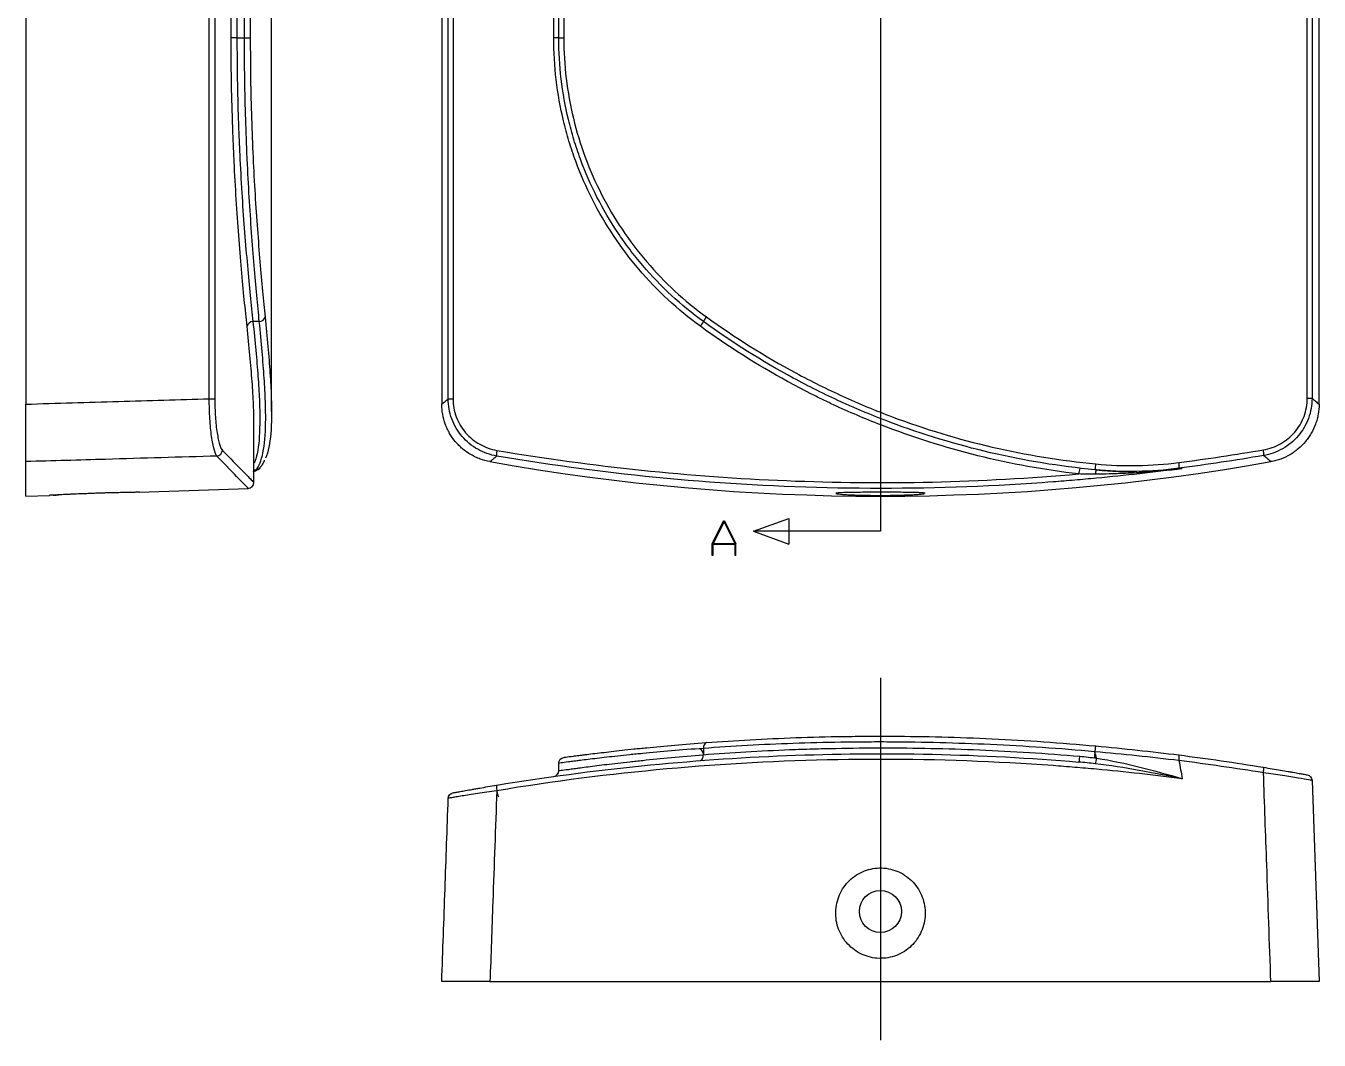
# Model space of a CAD drawing. Extents: x 452 to 708, y 47 to 255.
# Drawn here: x 452.1 to 562.7, y 47.4 to 134.1 of the extents above; entities that cross this region are included whole.
import ezdxf

# ---------------------------------------------------------------- set-up
doc = ezdxf.new("R2010")
doc.units = 0
doc.header["$MEASUREMENT"] = 0
doc.linetypes.add('center', pattern=[0])
doc.linetypes.add('solid', pattern=[0])
doc.layers.add('255', color=1, linetype='solid')

msp = doc.modelspace()

# ---------------------------------------------------------------- linework, layer by layer
at = {"layer": '255', "color": 1, "linetype": 'center'}
for p, q in [((525.15, 211.92), (525.15, 90.92)), ((525.15, 78.4), (525.15, 47.4))]:
    msp.add_line(p, q, dxfattribs=at)
at = {"layer": '255', "color": 3, "linetype": 'solid'}
for p, q in [((473.09, 101.16), (473.09, 207.68)), ((452.09, 201.05), (452.09, 101.79)), ((487.65, 201.05), (487.65, 101.79)), ((562.65, 101.79), (562.65, 201.05)), ((470.14, 133.13), (469.64, 133.13)), ((470.14, 133.13), (470.78, 133.13)), ((470.78, 133.13), (471.28, 133.13)), ((497.65, 133.13), (497.22, 133.13)), ((497.65, 133.13), (498.08, 133.13)), ((472.05, 108.86), (471.5, 108.86)), ((467.77, 102.25), (468.25, 102.25)), ((488.2, 102.25), (488.61, 102.25)), ((561.64, 102.3), (562.05, 102.3)), ((471.59, 95.11), (471.59, 100.07)), ((452.09, 93.92), (452.09, 96.88)), ((452.09, 93.92), (454.1, 93.99)), ((461.78, 94.26), (471.09, 94.58)), ((510.02, 72.35), (510.02, 71.81)), ((497.65, 70.44), (497.65, 71.09)), ((562.05, 69.61), (562.65, 52.4)), ((491.77, 52.4), (558.53, 52.4))]:
    msp.add_line(p, q, dxfattribs=at)
at = {"layer": '255', "color": 1, "linetype": 'solid'}
for p, q in [((510.76, 89.84), (511.74, 91.81)), ((511.74, 91.81), (511.82, 91.81)), ((511.82, 91.81), (512.8, 89.84)), ((514.31, 90.92), (517.31, 92.01)), ((517.31, 92.01), (517.31, 89.83)), ((511.78, 91.73), (510.84, 89.86)), ((512.72, 89.86), (511.78, 91.73)), ((514.31, 90.92), (517.31, 89.83)), ((525.15, 90.92), (514.31, 90.92)), ((510.76, 88.85), (510.76, 89.84)), ((510.83, 89.8), (510.83, 88.85)), ((512.73, 89.8), (510.83, 89.8)), ((512.72, 89.86), (510.84, 89.86)), ((512.73, 88.85), (512.73, 89.8)), ((512.8, 88.85), (512.8, 89.84)), ((510.83, 88.85), (510.76, 88.85)), ((512.8, 88.85), (512.73, 88.85))]:
    msp.add_line(p, q, dxfattribs=at)
at = {"layer": '255', "color": 3, "linetype": 'solid'}
msp.add_circle((525.15, 58.4), 1.8, dxfattribs=at)
for centre, radius, start, end in [((525.15, 283.92), 190, 259.881, 280.119), ((497.15, 70.44), 0.5, 277.9818, 0)]:
    msp.add_arc(centre, radius, start, end, dxfattribs=at)
at = {"layer": '255', "color": 3, "linetype": 'solid', "extrusion": (0, 0, -1)}
for centre, start, end in [((-498.15, 71.09), 0, 82.3241), ((-561.55, 69.59), 100.3736, 178), ((-488.7, 68.06), 2, 79.5324)]:
    msp.add_arc(centre, 0.5, start, end, dxfattribs=at)
at = {"layer": '255', "color": 3, "linetype": 'solid'}
for points, knots in [([(469.64, 133.13), (469.64, 133.46), (469.64, 133.79), (469.64, 134.13), (469.64, 135.46), (469.64, 136.79), (469.64, 138.13), (469.64, 143.46), (469.64, 148.79), (469.64, 154.13), (469.64, 171.34), (469.64, 188.55), (469.64, 205.76)], [0, 0, 0, 0, 0.013768, 0.013768, 0.013768, 0.06884, 0.06884, 0.06884, 0.289127, 0.289127, 0.289127, 1, 1, 1, 1]), ([(471.28, 205.83), (471.28, 205.49), (471.28, 205.16), (471.28, 204.83), (471.28, 203.49), (471.28, 202.16), (471.28, 200.83), (471.28, 195.49), (471.28, 190.16), (471.28, 184.83), (471.28, 167.59), (471.28, 150.36), (471.28, 133.13)], [0, 0, 0, 0, 0.013755, 0.013755, 0.013755, 0.068775, 0.068775, 0.068775, 0.288854, 0.288854, 0.288854, 1, 1, 1, 1]), ([(497.22, 133.13), (497.22, 133.46), (497.22, 133.79), (497.22, 134.13), (497.22, 135.46), (497.22, 136.79), (497.22, 138.13), (497.22, 143.46), (497.22, 148.79), (497.22, 154.13), (497.22, 171.34), (497.22, 188.55), (497.22, 205.76)], [0, 0, 0, 0, 0.013768, 0.013768, 0.013768, 0.06884, 0.06884, 0.06884, 0.289127, 0.289127, 0.289127, 1, 1, 1, 1]), ([(498.08, 205.83), (498.08, 205.49), (498.08, 205.16), (498.08, 204.83), (498.08, 203.49), (498.08, 202.16), (498.08, 200.83), (498.08, 195.49), (498.08, 190.16), (498.08, 184.83), (498.08, 167.59), (498.08, 150.36), (498.08, 133.13)], [0, 0, 0, 0, 0.013755, 0.013755, 0.013755, 0.068775, 0.068775, 0.068775, 0.288854, 0.288854, 0.288854, 1, 1, 1, 1]), ([(468.25, 200.59), (468.25, 200.25), (468.25, 199.92), (468.25, 199.59), (468.25, 198.25), (468.25, 196.92), (468.25, 195.59), (468.25, 190.25), (468.25, 184.92), (468.25, 179.59), (468.25, 158.25), (468.25, 136.92), (468.25, 115.59), (468.25, 111.14), (468.25, 106.7), (468.25, 102.25)], [0, 0, 0, 0, 0.01017, 0.01017, 0.01017, 0.050848, 0.050848, 0.050848, 0.21356, 0.21356, 0.21356, 0.864411, 0.864411, 0.864411, 1, 1, 1, 1]), ([(488.61, 200.59), (488.61, 200.25), (488.61, 199.92), (488.61, 199.59), (488.61, 198.25), (488.61, 196.92), (488.61, 195.59), (488.61, 190.25), (488.61, 184.92), (488.61, 179.59), (488.61, 158.25), (488.61, 136.92), (488.61, 115.59), (488.61, 111.14), (488.61, 106.7), (488.61, 102.25)], [0, 0, 0, 0, 0.01017, 0.01017, 0.01017, 0.050848, 0.050848, 0.050848, 0.21356, 0.21356, 0.21356, 0.864411, 0.864411, 0.864411, 1, 1, 1, 1]), ([(561.64, 102.3), (561.64, 102.63), (561.64, 102.97), (561.64, 103.3), (561.64, 104.63), (561.64, 105.97), (561.64, 107.3), (561.64, 112.63), (561.64, 117.97), (561.64, 123.3), (561.64, 144.63), (561.64, 165.97), (561.64, 187.3), (561.64, 191.71), (561.64, 196.13), (561.64, 200.54)], [0, 0, 0, 0, 0.010179, 0.010179, 0.010179, 0.050894, 0.050894, 0.050894, 0.213756, 0.213756, 0.213756, 0.865203, 0.865203, 0.865203, 1, 1, 1, 1]), ([(471, 108.45), (470.85, 109.87), (470.69, 111.5), (470.45, 114.24), (470.37, 115.21), (470.22, 117.2), (470.15, 118.22), (470.01, 120.35), (469.95, 121.44), (469.87, 123.14), (469.85, 123.71), (469.8, 124.86), (469.78, 125.44), (469.68, 128.34), (469.64, 130.71), (469.64, 133.13)], [0, 0, 0, 0, 0.25, 0.25, 0.375, 0.375, 0.5, 0.5, 0.625, 0.625, 0.6875, 0.6875, 0.75, 0.75, 1, 1, 1, 1]), ([(470.14, 133.13), (470.14, 130.75), (470.18, 128.41), (470.27, 125.56), (470.3, 124.99), (470.34, 123.86), (470.37, 123.29), (470.45, 121.63), (470.51, 120.55), (470.64, 118.46), (470.72, 117.45), (470.87, 115.5), (470.95, 114.55), (471.19, 111.85), (471.35, 110.25), (471.5, 108.86)], [0, 0, 0, 0, 0.25, 0.25, 0.3125, 0.3125, 0.375, 0.375, 0.5, 0.5, 0.625, 0.625, 0.75, 0.75, 1, 1, 1, 1]), ([(472.05, 108.86), (471.91, 110.25), (471.76, 111.85), (471.53, 114.55), (471.46, 115.5), (471.32, 117.45), (471.25, 118.46), (471.13, 120.55), (471.07, 121.63), (470.99, 123.3), (470.97, 123.86), (470.93, 124.99), (470.91, 125.56), (470.82, 128.42), (470.78, 130.75), (470.78, 133.13)], [0, 0, 0, 0, 0.25, 0.25, 0.375, 0.375, 0.5, 0.5, 0.625, 0.625, 0.6875, 0.6875, 0.75, 0.75, 1, 1, 1, 1]), ([(471.28, 133.13), (471.28, 130.78), (471.31, 128.49), (471.42, 125.12), (471.46, 124), (471.57, 121.81), (471.62, 120.76), (471.75, 118.7), (471.81, 117.71), (471.96, 115.79), (472.03, 114.85), (472.26, 112.2), (472.41, 110.63), (472.55, 109.26)], [0, 0, 0, 0, 0.25, 0.25, 0.375, 0.375, 0.5, 0.5, 0.625, 0.625, 0.75, 0.75, 1, 1, 1, 1]), ([(509.76, 108.45), (507.81, 109.87), (506.06, 111.5), (503.72, 114.24), (503, 115.21), (501.67, 117.2), (501.07, 118.22), (500, 120.35), (499.52, 121.44), (498.89, 123.14), (498.7, 123.71), (498.35, 124.86), (498.2, 125.44), (497.5, 128.34), (497.22, 130.71), (497.22, 133.13)], [0, 0, 0, 0, 0.25, 0.25, 0.375, 0.375, 0.5, 0.5, 0.625, 0.625, 0.6875, 0.6875, 0.75, 0.75, 1, 1, 1, 1]), ([(510.02, 108.86), (509.06, 109.55), (508.14, 110.3), (506.42, 111.9), (505.6, 112.75), (504.64, 113.87), (504.45, 114.1), (504.08, 114.56), (503.9, 114.8), (503.36, 115.51), (503.02, 115.99), (502.04, 117.45), (501.45, 118.46), (500.39, 120.55), (499.92, 121.63), (499.4, 123.02), (499.31, 123.3), (499.12, 123.86), (499.03, 124.14), (498.77, 124.99), (498.62, 125.56), (498.2, 127.27), (498, 128.43), (497.72, 130.76), (497.65, 131.94), (497.65, 133.13)], [0, 0, 0, 0, 0.125, 0.125, 0.25, 0.25, 0.28125, 0.28125, 0.3125, 0.3125, 0.375, 0.375, 0.5, 0.5, 0.625, 0.625, 0.65625, 0.65625, 0.6875, 0.6875, 0.75, 0.75, 0.875, 0.875, 1, 1, 1, 1]), ([(498.08, 133.13), (498.08, 130.78), (498.36, 128.49), (499.17, 125.12), (499.51, 124), (500.32, 121.81), (500.79, 120.76), (501.84, 118.7), (502.42, 117.71), (503.7, 115.79), (504.41, 114.85), (506.68, 112.2), (508.38, 110.63), (510.27, 109.26)], [0, 0, 0, 0, 0.25, 0.25, 0.375, 0.375, 0.5, 0.5, 0.625, 0.625, 0.75, 0.75, 1, 1, 1, 1]), ([(471.59, 100.03), (471.59, 100.56), (471.58, 101.13), (471.53, 102.37), (471.49, 103.03), (471.33, 105.15), (471.19, 106.72), (471, 108.45)], [0, 0, 0, 0, 0.248285, 0.248285, 0.498857, 0.498857, 1, 1, 1, 1]), ([(471.5, 108.86), (471.69, 107.14), (471.83, 105.58), (471.99, 103.48), (472.03, 102.82), (472.08, 101.58), (472.09, 101.01), (472.09, 99.43), (472.04, 98.56), (471.84, 97.41), (471.74, 97.04), (471.61, 96.74)], [0, 0, 0, 0, 0.274254, 0.274254, 0.411382, 0.411382, 0.548509, 0.548509, 0.822763, 0.822763, 1, 1, 1, 1]), ([(471.76, 96.18), (472.03, 96.47), (472.23, 96.96), (472.5, 98.32), (472.58, 99.19), (472.6, 100.79), (472.59, 101.37), (472.55, 102.63), (472.51, 103.31), (472.37, 105.46), (472.23, 107.07), (472.05, 108.86)], [0, 0, 0, 0, 0.25, 0.25, 0.5, 0.5, 0.625, 0.625, 0.75, 0.75, 1, 1, 1, 1]), ([(472.55, 109.26), (472.73, 107.49), (472.87, 105.89), (473.01, 103.75), (473.05, 103.08), (473.09, 101.83), (473.1, 101.25), (473.08, 99.66), (473, 98.8), (472.79, 97.75), (472.7, 97.44), (472.58, 97.18)], [0, 0, 0, 0, 0.281398, 0.281398, 0.422097, 0.422097, 0.562796, 0.562796, 0.844193, 0.844193, 1, 1, 1, 1]), ([(509.76, 108.45), (509.83, 108.54), (509.89, 108.64), (509.98, 108.77), (510.05, 108.83), (510.02, 108.86)], [0, 0, 0, 0, 0.3403117, 0.3403117, 0.4792924, 0.4792924, 0.4792924, 0.4792924]), ([(542.1, 95.82), (539.18, 96.16), (536.31, 96.68), (530.67, 98.08), (527.9, 98.96), (523.82, 100.55), (522.47, 101.12), (520.8, 101.9), (520.46, 102.06), (519.8, 102.38), (518.81, 102.87), (517.84, 103.39), (514.62, 105.15), (512.14, 106.72), (509.76, 108.45)], [0, 0, 0, 0, 0.25, 0.25, 0.5, 0.5, 0.625, 0.625, 0.65625, 0.65625, 0.6875, 0.75, 0.75, 1, 1, 1, 1]), ([(510.27, 109.26), (510.21, 109.17), (510.14, 109.08), (510.06, 108.95), (510.04, 108.92), (510.02, 108.88), (510.01, 108.86), (510.02, 108.86)], [0, 0, 0, 0, 0.3408493, 0.3408493, 0.4460794, 0.4460794, 0.4806763, 0.4806763, 0.4806763, 0.4806763]), ([(543.48, 96.18), (540.46, 96.47), (537.49, 96.96), (531.65, 98.32), (528.78, 99.19), (525.26, 100.52), (524.55, 100.8), (523.5, 101.24), (523.16, 101.38), (522.46, 101.69), (522.11, 101.84), (520.38, 102.63), (519.03, 103.31), (515.03, 105.46), (512.47, 107.07), (510.02, 108.86)], [0, 0, 0, 0, 0.25, 0.25, 0.5, 0.5, 0.5625, 0.5625, 0.59375, 0.59375, 0.625, 0.625, 0.75, 0.75, 1, 1, 1, 1]), ([(510.27, 109.26), (512.72, 107.49), (515.27, 105.89), (519.24, 103.75), (520.59, 103.08), (522.31, 102.3), (522.66, 102.14), (523.35, 101.84), (524.39, 101.4), (525.44, 100.98), (528.95, 99.66), (531.81, 98.8), (537.62, 97.45), (540.57, 96.97), (543.57, 96.68)], [0, 0, 0, 0, 0.25, 0.25, 0.375, 0.375, 0.40625, 0.40625, 0.4375, 0.5, 0.5, 0.75, 0.75, 1, 1, 1, 1]), ([(452.09, 101.79), (454.73, 101.87), (457.37, 101.95), (460.01, 102.03), (462.6, 102.1), (465.19, 102.18), (467.77, 102.25)], [0, 0, 0, 0, 0.505215, 0.505215, 0.505215, 1, 1, 1, 1]), ([(452.09, 96.88), (452.09, 96.98), (452.09, 97.18), (452.09, 97.76), (452.09, 98.14), (452.09, 98.81), (452.09, 99.05), (452.09, 99.55), (452.09, 99.81), (452.09, 100.64), (452.09, 101.21), (452.09, 101.79)], [0, 0, 0, 0, 0.25, 0.25, 0.5, 0.5, 0.625, 0.625, 0.75, 0.75, 1, 1, 1, 1]), ([(468.43, 97.35), (468.34, 97.45), (468.26, 97.65), (468.14, 98.07), (468.11, 98.24), (468.03, 98.61), (468, 98.81), (467.94, 99.26), (467.91, 99.5), (467.86, 100), (467.84, 100.26), (467.79, 101.09), (467.77, 101.66), (467.77, 102.25)], [0, 0, 0, 0, 0.25, 0.25, 0.375, 0.375, 0.5, 0.5, 0.625, 0.625, 0.75, 0.75, 1, 1, 1, 1]), ([(468.25, 102.25), (468.25, 101.72), (468.26, 101.2), (468.31, 100.46), (468.33, 100.22), (468.38, 99.77), (468.41, 99.55), (468.47, 99.15), (468.51, 98.97), (468.58, 98.64), (468.61, 98.49), (468.73, 98.11), (468.82, 97.93), (468.9, 97.84)], [0, 0, 0, 0, 0.25, 0.25, 0.375, 0.375, 0.5, 0.5, 0.625, 0.625, 0.75, 0.75, 1, 1, 1, 1]), ([(487.65, 101.79), (487.74, 101.87), (487.84, 101.95), (487.93, 102.03), (488.02, 102.1), (488.11, 102.18), (488.2, 102.25)], [0, 0, 0, 0, 0.505215, 0.505215, 0.505215, 1, 1, 1, 1]), ([(491.77, 96.88), (491.48, 96.93), (491.2, 97), (490.8, 97.15), (490.66, 97.21), (490.4, 97.33), (490.27, 97.4), (489.89, 97.62), (489.65, 97.78), (489.32, 98.06), (489.22, 98.16), (489.01, 98.37), (488.91, 98.47), (488.63, 98.81), (488.46, 99.05), (488.25, 99.42), (488.18, 99.55), (488.06, 99.81), (488, 99.95), (487.85, 100.36), (487.78, 100.64), (487.7, 101.07), (487.68, 101.21), (487.66, 101.5), (487.65, 101.65), (487.65, 101.79)], [0, 0, 0, 0, 0.125, 0.125, 0.1875, 0.1875, 0.25, 0.25, 0.375, 0.375, 0.4375, 0.4375, 0.5, 0.5, 0.625, 0.625, 0.6875, 0.6875, 0.75, 0.75, 0.875, 0.875, 0.9375, 0.9375, 1, 1, 1, 1]), ([(492.35, 97.35), (491.78, 97.45), (491.23, 97.65), (490.47, 98.07), (490.23, 98.24), (489.78, 98.61), (489.58, 98.81), (489.2, 99.26), (489.03, 99.5), (488.73, 100), (488.61, 100.26), (488.3, 101.09), (488.2, 101.66), (488.2, 102.25)], [0, 0, 0, 0, 0.25, 0.25, 0.375, 0.375, 0.5, 0.5, 0.625, 0.625, 0.75, 0.75, 1, 1, 1, 1]), ([(488.61, 102.25), (488.61, 101.72), (488.7, 101.2), (488.98, 100.46), (489.09, 100.22), (489.36, 99.77), (489.51, 99.55), (489.85, 99.15), (490.04, 98.97), (490.44, 98.64), (490.66, 98.49), (491.35, 98.11), (491.84, 97.93), (492.36, 97.84)], [0, 0, 0, 0, 0.25, 0.25, 0.375, 0.375, 0.5, 0.5, 0.625, 0.625, 0.75, 0.75, 1, 1, 1, 1]), ([(557.89, 97.89), (558.41, 97.98), (558.9, 98.15), (559.82, 98.67), (560.22, 99), (560.91, 99.8), (561.18, 100.25), (561.55, 101.25), (561.64, 101.77), (561.64, 102.3)], [0, 0, 0, 0, 0.25, 0.25, 0.5, 0.5, 0.75, 0.75, 1, 1, 1, 1]), ([(562.05, 102.3), (562.05, 101.71), (561.95, 101.13), (561.54, 100.03), (561.24, 99.52), (560.48, 98.63), (560.03, 98.26), (559.02, 97.69), (558.47, 97.49), (557.9, 97.4)], [0, 0, 0, 0, 0.25, 0.25, 0.5, 0.5, 0.75, 0.75, 1, 1, 1, 1]), ([(562.65, 101.79), (562.65, 101.5), (562.63, 101.21), (562.55, 100.79), (562.52, 100.65), (562.45, 100.36), (562.4, 100.23), (562.25, 99.81), (562.13, 99.55), (561.91, 99.18), (561.84, 99.05), (561.67, 98.82), (561.58, 98.7), (561.3, 98.36), (561.09, 98.16), (560.76, 97.88), (560.65, 97.79), (560.41, 97.62), (560.29, 97.54), (559.91, 97.33), (559.65, 97.2), (559.24, 97.05), (559.1, 97.01), (558.82, 96.93), (558.68, 96.9), (558.53, 96.88)], [0, 0, 0, 0, 0.125, 0.125, 0.1875, 0.1875, 0.25, 0.25, 0.375, 0.375, 0.4375, 0.4375, 0.5, 0.5, 0.625, 0.625, 0.6875, 0.6875, 0.75, 0.75, 0.875, 0.875, 0.9375, 0.9375, 1, 1, 1, 1]), ([(562.05, 102.3), (562.15, 102.22), (562.25, 102.13), (562.35, 102.05), (562.45, 101.96), (562.55, 101.88), (562.65, 101.79)], [0, 0, 0, 0, 0.495232, 0.495232, 0.495232, 1, 1, 1, 1]), ([(468.43, 97.35), (465.26, 97.26), (462.09, 97.17), (458.91, 97.07), (456.64, 97.01), (454.37, 96.94), (452.09, 96.88)], [0, 0, 0, 0, 0.582352, 0.582352, 0.582352, 1, 1, 1, 1]), ([(471.11, 94.59), (471.11, 94.58), (471.1, 94.6), (470.99, 94.71), (470.72, 94.98), (469.84, 95.89), (469.22, 96.53), (468.43, 97.35)], [0, 0, 0, 0, 0.110747, 0.110747, 0.555374, 0.555374, 1, 1, 1, 1]), ([(468.9, 97.84), (469.58, 97.15), (470.13, 96.58), (470.97, 95.72), (471.27, 95.42), (471.54, 95.14), (471.6, 95.08), (471.59, 95.09)], [0, 0, 0, 0, 0.378128, 0.378128, 0.756255, 0.756255, 1, 1, 1, 1]), ([(492.35, 97.35), (492.24, 97.26), (492.13, 97.17), (492.01, 97.07), (491.93, 97.01), (491.85, 96.94), (491.77, 96.88)], [0, 0, 0, 0, 0.582352, 0.582352, 0.582352, 1, 1, 1, 1]), ([(492.36, 97.84), (492.34, 97.73), (492.33, 97.62), (492.32, 97.45), (492.31, 97.37), (492.35, 97.35)], [0, 0, 0, 0, 0.3389884, 0.3389884, 0.4964645, 0.4964645, 0.4964645, 0.4964645]), ([(550.96, 96.29), (548.52, 95.97), (546.07, 95.69), (543, 95.4), (542.38, 95.34), (541.15, 95.24), (540.53, 95.19), (538.68, 95.05), (537.45, 94.97), (531.3, 94.62), (526.4, 94.53), (516.62, 94.71), (511.74, 94.98), (502.03, 95.89), (497.18, 96.53), (492.35, 97.35)], [0, 0, 0, 0, 0.125, 0.125, 0.15625, 0.15625, 0.1875, 0.1875, 0.25, 0.25, 0.5, 0.5, 0.75, 0.75, 1, 1, 1, 1]), ([(492.36, 97.84), (496.47, 97.15), (500.59, 96.58), (508.85, 95.72), (512.98, 95.42), (521.27, 95.08), (525.43, 95.04), (533.75, 95.23), (537.92, 95.46), (542.1, 95.82)], [0, 0, 0, 0, 0.25, 0.25, 0.5, 0.5, 0.75, 0.75, 1, 1, 1, 1]), ([(557.9, 97.4), (557.94, 97.42), (557.92, 97.5), (557.92, 97.66), (557.91, 97.78), (557.89, 97.89)], [0, 0, 0, 0, 0.1573634, 0.1573634, 0.4964199, 0.4964199, 0.4964199, 0.4964199]), ([(558.53, 96.88), (558.41, 96.97), (558.3, 97.07), (558.18, 97.17), (558.08, 97.24), (557.99, 97.32), (557.9, 97.4)], [0, 0, 0, 0, 0.559251, 0.559251, 0.559251, 1, 1, 1, 1]), ([(471.49, 96.08), (471.53, 96.07), (471.71, 96.06), (471.94, 96.19), (472.05, 96.32), (472.08, 96.35)], [0, 0, 0, 0, 0.182712, 0.796495, 1, 1, 1, 1]), ([(542.2, 96.31), (542.19, 96.32), (542.19, 96.29), (542.14, 96.13), (542.12, 95.98), (542.1, 95.82), (542.1, 95.82), (542.1, 95.82)], [0, 0, 0, 0, 0.0383394, 0.0383394, 0.5039856, 0.5039856, 0.5088108, 0.5088108, 0.5088108, 0.5088108]), ([(543.48, 96.18), (543.49, 96.18), (543.49, 96.2), (543.55, 96.36), (543.55, 96.52), (543.57, 96.67), (543.57, 96.68), (543.57, 96.68)], [0, 0, 0, 0, 0.0388547, 0.0388547, 0.5046269, 0.5046269, 0.5089799, 0.5089799, 0.5089799, 0.5089799]), ([(550.67, 96.31), (549.48, 96.15), (548.28, 96.06), (545.88, 96.02), (544.68, 96.06), (543.48, 96.18)], [0, 0, 0, 0, 0.5, 0.5, 1, 1, 1, 1]), ([(550.96, 96.29), (549.73, 96.13), (548.5, 96.01), (546.64, 95.89), (546.02, 95.86), (544.77, 95.82), (544.15, 95.81), (543.52, 95.81)], [0, 0, 0, 0, 0.5, 0.5, 0.75, 0.75, 1, 1, 1, 1]), ([(543.57, 96.68), (544.76, 96.56), (545.94, 96.52), (548.31, 96.56), (549.49, 96.65), (550.67, 96.8)], [0, 0, 0, 0, 0.5, 0.5, 1, 1, 1, 1]), ([(547.27, 96.03), (547.29, 96.03), (547.31, 96.03), (548.55, 96.05), (549.76, 96.14), (550.96, 96.29)], [0, 0, 0, 0, 0.016142, 0.016142, 1, 1, 1, 1]), ([(550.67, 96.31), (550.72, 96.33), (550.69, 96.41), (550.69, 96.58), (550.68, 96.69), (550.67, 96.8)], [0, 0, 0, 0, 0.1559403, 0.1559403, 0.4978153, 0.4978153, 0.4978153, 0.4978153]), ([(471.09, 94.58), (471.33, 94.58), (471.59, 94.85), (471.59, 95.09), (471.59, 95.1), (471.59, 95.11)], [0, 0, 0, 0, 0.7071068, 0.7071068, 0.7330786, 0.7330786, 0.7330786, 0.7330786]), ([(543.63, 96.17), (543.62, 96.17), (543.61, 96.15), (543.54, 96.04), (543.54, 95.92), (543.52, 95.81)], [0, 0, 0, 0, 0.0317471, 0.0317471, 0.3792709, 0.3792709, 0.3792709, 0.3792709]), ([(543.63, 96.17), (544.25, 96.11), (544.87, 96.07), (545.95, 96.03), (546.4, 96.02), (546.86, 96.02)], [0, 0, 0, 0, 0.572963, 0.572963, 1, 1, 1, 1]), ([(454.81, 94.03), (454.66, 94.02), (454.53, 94.01), (454.38, 94.01), (454.33, 94), (454.25, 94), (454.21, 94), (454.13, 93.99), (454.1, 93.99), (454.09, 93.99), (454.09, 93.99), (454.08, 93.99)], [0, 0, 0, 0, 0.318292, 0.318292, 0.477438, 0.477438, 0.636584, 0.636584, 0.954877, 0.954877, 1, 1, 1, 1]), ([(454.42, 94.01), (454.49, 94.01), (454.58, 94.02), (454.74, 94.02), (454.8, 94.03), (454.87, 94.03)], [0, 0, 0, 0, 0.642097, 0.642097, 1, 1, 1, 1]), ([(461.82, 94.26), (461.82, 94.26), (461.8, 94.26), (461.74, 94.26), (461.72, 94.26), (461.65, 94.26), (461.61, 94.26), (461.47, 94.25), (461.36, 94.25), (461.16, 94.25), (461.08, 94.25), (460.93, 94.24), (460.76, 94.24), (460.58, 94.24), (460.39, 94.23), (460.29, 94.23), (459.98, 94.22), (459.76, 94.22), (459.41, 94.21), (459.3, 94.21), (459.05, 94.2), (458.93, 94.2), (458.57, 94.18), (458.32, 94.18), (457.94, 94.16), (457.81, 94.16), (457.56, 94.15), (457.44, 94.14), (457.06, 94.13), (456.82, 94.12), (456.35, 94.1), (456.12, 94.09), (455.8, 94.08), (455.7, 94.07), (455.5, 94.06), (455.4, 94.06), (455.12, 94.04), (454.96, 94.04), (454.81, 94.03)], [0, 0, 0, 0, 0.066396, 0.066396, 0.105296, 0.105296, 0.144196, 0.144196, 0.221997, 0.221997, 0.260897, 0.260897, 0.299797, 0.338697, 0.338697, 0.377597, 0.377597, 0.455398, 0.455398, 0.494298, 0.494298, 0.533198, 0.533198, 0.610998, 0.610998, 0.649898, 0.649898, 0.688799, 0.688799, 0.766599, 0.766599, 0.844399, 0.844399, 0.883299, 0.883299, 0.9222, 0.9222, 1, 1, 1, 1]), ([(528.97, 94.17), (528.97, 94.17), (528.95, 94.18), (528.88, 94.19), (528.82, 94.2), (528.64, 94.21), (528.53, 94.22), (528.26, 94.23), (528.11, 94.23), (527.77, 94.24), (527.58, 94.24), (526.97, 94.25), (526.5, 94.26), (525.77, 94.26), (525.51, 94.26), (525.01, 94.26), (524.76, 94.26), (524.26, 94.26), (524.02, 94.26), (523.55, 94.25), (523.32, 94.25), (522.68, 94.24), (522.32, 94.24), (521.88, 94.22), (521.76, 94.22), (521.56, 94.21), (521.48, 94.2), (521.37, 94.18), (521.34, 94.18), (521.33, 94.17)], [0, 0, 0, 0, 0.042703, 0.042703, 0.106679, 0.106679, 0.170654, 0.170654, 0.23463, 0.23463, 0.298605, 0.298605, 0.426556, 0.426556, 0.490531, 0.490531, 0.554507, 0.554507, 0.618482, 0.618482, 0.682458, 0.682458, 0.810409, 0.810409, 0.874384, 0.874384, 0.938359, 0.938359, 1, 1, 1, 1]), ([(521.33, 94.16), (521.33, 94.15), (521.35, 94.15), (521.46, 94.12), (521.64, 94.1), (522.04, 94.07), (522.19, 94.06), (522.54, 94.04), (522.72, 94.04), (522.93, 94.03)], [0, 0, 0, 0, 0.157452, 0.157452, 0.578726, 0.578726, 0.789363, 0.789363, 1, 1, 1, 1]), ([(522.93, 94.03), (523.14, 94.02), (523.35, 94.01), (523.81, 94), (524.05, 94), (524.54, 93.99), (524.79, 93.99), (525.3, 93.99), (525.55, 93.99), (526.29, 94), (526.77, 94.01), (527.41, 94.03), (527.61, 94.04), (527.97, 94.05), (528.13, 94.06), (528.42, 94.08), (528.54, 94.09), (528.75, 94.11), (528.82, 94.12), (528.88, 94.13), (528.89, 94.13), (528.89, 94.13)], [0, 0, 0, 0, 0.099458, 0.099458, 0.198916, 0.198916, 0.298374, 0.298374, 0.397832, 0.397832, 0.596748, 0.596748, 0.696206, 0.696206, 0.795664, 0.795664, 0.895122, 0.895122, 0.99458, 0.99458, 1, 1, 1, 1]), ([(510.27, 72.85), (512.72, 73.03), (515.27, 73.17), (519.24, 73.32), (520.59, 73.35), (522.31, 73.38), (522.66, 73.38), (523.35, 73.39), (524.39, 73.4), (525.44, 73.4), (528.95, 73.38), (531.81, 73.31), (537.62, 73.04), (540.57, 72.83), (543.57, 72.56)], [0, 0, 0, 0, 0.25, 0.25, 0.375, 0.375, 0.40625, 0.40625, 0.4375, 0.5, 0.5, 0.75, 0.75, 1, 1, 1, 1]), ([(492.36, 69.21), (496.47, 69.89), (500.59, 70.44), (508.85, 71.28), (512.98, 71.57), (521.27, 71.9), (525.43, 71.94), (533.75, 71.76), (537.92, 71.54), (542.1, 71.18)], [0, 0, 0, 0, 0.25, 0.25, 0.5, 0.5, 0.75, 0.75, 1, 1, 1, 1]), ([(510.02, 72.35), (509.06, 72.28), (508.14, 72.21), (506.42, 72.06), (505.6, 71.99), (504.64, 71.89), (504.45, 71.88), (504.08, 71.84), (503.9, 71.82), (503.36, 71.76), (503.02, 71.73), (502.04, 71.62), (501.45, 71.56), (500.39, 71.43), (499.92, 71.38), (499.4, 71.31), (499.31, 71.3), (499.12, 71.28), (499.03, 71.26), (498.77, 71.23), (498.62, 71.21), (498.2, 71.16), (498, 71.13), (497.72, 71.1), (497.65, 71.09), (497.65, 71.09)], [0, 0, 0, 0, 0.125, 0.125, 0.25, 0.25, 0.28125, 0.28125, 0.3125, 0.3125, 0.375, 0.375, 0.5, 0.5, 0.625, 0.625, 0.65625, 0.65625, 0.6875, 0.6875, 0.75, 0.75, 0.875, 0.875, 1, 1, 1, 1]), ([(498.09, 71.58), (498.08, 71.58), (498.15, 71.59), (498.43, 71.63), (498.63, 71.66), (499.04, 71.71), (499.19, 71.73), (499.44, 71.76), (499.53, 71.77), (499.72, 71.8), (499.81, 71.81), (500.32, 71.87), (500.79, 71.93), (501.84, 72.05), (502.42, 72.12), (503.38, 72.23), (503.72, 72.26), (504.25, 72.32), (504.43, 72.34), (504.79, 72.37), (504.98, 72.39), (505.92, 72.49), (506.73, 72.56), (508.43, 72.71), (509.33, 72.78), (510.27, 72.85)], [0, 0, 0, 0, 0.125, 0.125, 0.25, 0.25, 0.3125, 0.3125, 0.34375, 0.34375, 0.375, 0.375, 0.5, 0.5, 0.625, 0.625, 0.6875, 0.6875, 0.71875, 0.71875, 0.75, 0.75, 0.875, 0.875, 1, 1, 1, 1]), ([(509.76, 71.31), (509.95, 71.32), (510.03, 71.64), (510, 72.02), (509.88, 72.32), (509.68, 72.31)], [0, 0, 0, 0, 0.579704, 0.579704, 1.159409, 1.159409, 1.159409, 1.159409]), ([(543.48, 72.06), (540.46, 72.34), (537.49, 72.54), (531.65, 72.81), (528.78, 72.88), (525.26, 72.9), (524.55, 72.9), (523.5, 72.89), (523.16, 72.89), (522.46, 72.88), (522.11, 72.88), (520.38, 72.85), (519.03, 72.82), (515.03, 72.68), (512.47, 72.53), (510.02, 72.35)], [0, 0, 0, 0, 0.25, 0.25, 0.5, 0.5, 0.5625, 0.5625, 0.59375, 0.59375, 0.625, 0.625, 0.75, 0.75, 1, 1, 1, 1]), ([(510.02, 71.81), (512.39, 71.99), (514.85, 72.14), (518.06, 72.27), (518.7, 72.29), (519.68, 72.32), (520.01, 72.33), (520.67, 72.34), (521, 72.35), (522.66, 72.38), (524.01, 72.4), (528.07, 72.4), (530.83, 72.34), (536.44, 72.11), (539.3, 71.93), (542.2, 71.68)], [0, 0, 0, 0, 0.25, 0.25, 0.3125, 0.3125, 0.34375, 0.34375, 0.375, 0.375, 0.5, 0.5, 0.75, 0.75, 1, 1, 1, 1]), ([(543.57, 72.56), (543.52, 72.56), (543.53, 72.47), (543.5, 72.3), (543.49, 72.18), (543.47, 71.95), (543.46, 71.83), (543.46, 71.66), (543.43, 71.57), (543.48, 71.56)], [0, 0, 0, 0, 0.15028, 0.15028, 0.504109, 0.504109, 0.857939, 0.857939, 1.008219, 1.008219, 1.008219, 1.008219]), ([(550.67, 71.31), (549.48, 71.45), (548.28, 71.59), (545.88, 71.84), (544.68, 71.96), (543.48, 72.06)], [0, 0, 0, 0, 0.5, 0.5, 1, 1, 1, 1]), ([(543.57, 72.56), (544.76, 72.45), (545.94, 72.33), (548.31, 72.07), (549.49, 71.94), (550.67, 71.79)], [0, 0, 0, 0, 0.5, 0.5, 1, 1, 1, 1]), ([(550.96, 69.76), (548.52, 70.07), (546.07, 70.34), (543, 70.63), (542.38, 70.68), (541.15, 70.78), (540.53, 70.83), (538.68, 70.97), (537.45, 71.04), (531.3, 71.38), (526.4, 71.47), (516.62, 71.29), (511.74, 71.03), (502.03, 70.15), (497.18, 69.53), (492.35, 68.73)], [0, 0, 0, 0, 0.125, 0.125, 0.15625, 0.15625, 0.1875, 0.1875, 0.25, 0.25, 0.5, 0.5, 0.75, 0.75, 1, 1, 1, 1]), ([(497.65, 70.45), (497.65, 70.44), (497.72, 70.46), (498, 70.49), (498.2, 70.52), (498.62, 70.58), (498.77, 70.6), (499.03, 70.64), (499.12, 70.65), (499.31, 70.67), (499.4, 70.69), (499.92, 70.75), (500.39, 70.82), (501.45, 70.95), (502.05, 71.02), (503.02, 71.14), (503.37, 71.17), (503.9, 71.23), (504.08, 71.25), (504.45, 71.29), (504.64, 71.31), (505.6, 71.41), (506.42, 71.49), (508.14, 71.65), (509.06, 71.73), (510.02, 71.81)], [0, 0, 0, 0, 0.125, 0.125, 0.25, 0.25, 0.3125, 0.3125, 0.34375, 0.34375, 0.375, 0.375, 0.5, 0.5, 0.625, 0.625, 0.6875, 0.6875, 0.71875, 0.71875, 0.75, 0.75, 0.875, 0.875, 1, 1, 1, 1]), ([(542.1, 71.18), (542.15, 71.18), (542.15, 71.28), (542.18, 71.44), (542.19, 71.56), (542.2, 71.68), (542.2, 71.68), (542.2, 71.68)], [0, 0, 0, 0, 0.1519007, 0.1519007, 0.5058487, 0.5058487, 0.5106737, 0.5106737, 0.5106737, 0.5106737]), ([(550.96, 69.76), (549.73, 70.01), (548.5, 70.25), (546.02, 70.69), (544.78, 70.89), (543.52, 71.04)], [0, 0, 0, 0, 0.5, 0.5, 1, 1, 1, 1]), ([(543.63, 71.51), (544.87, 71.33), (546.11, 71.06), (548.55, 70.45), (549.76, 70.11), (550.96, 69.76)], [0, 0, 0, 0, 0.5, 0.5, 1, 1, 1, 1]), ([(550.67, 71.31), (550.68, 71.42), (550.69, 71.53), (550.69, 71.69), (550.71, 71.78), (550.67, 71.79)], [0, 0, 0, 0, 0.3387854, 0.3387854, 0.4818664, 0.4818664, 0.4818664, 0.4818664]), ([(557.9, 70.26), (557.91, 70.37), (557.92, 70.48), (557.92, 70.63), (557.92, 70.67), (557.91, 70.71), (557.9, 70.73), (557.89, 70.74)], [0, 0, 0, 0, 0.3359242, 0.3359242, 0.4414114, 0.4414114, 0.4846449, 0.4846449, 0.4846449, 0.4846449]), ([(557.89, 70.74), (558.15, 70.69), (558.4, 70.65), (558.89, 70.57), (559.13, 70.53), (559.59, 70.45), (559.8, 70.41), (560.1, 70.36), (560.2, 70.34), (560.39, 70.31), (560.48, 70.3), (560.74, 70.25), (560.89, 70.22), (561.09, 70.19), (561.15, 70.18), (561.26, 70.15), (561.32, 70.15), (561.45, 70.12), (561.52, 70.11), (561.59, 70.09), (561.61, 70.09), (561.63, 70.09), (561.65, 70.09), (561.64, 70.09)], [0, 0, 0, 0, 0.125, 0.125, 0.25, 0.25, 0.375, 0.375, 0.4375, 0.4375, 0.5, 0.5, 0.625, 0.625, 0.6875, 0.6875, 0.75, 0.75, 0.875, 0.875, 0.9375, 0.9375, 1, 1, 1, 1]), ([(558.53, 52.4), (558.41, 55.73), (558.3, 59.06), (558.18, 62.39), (558.08, 65.01), (557.99, 67.64), (557.9, 70.26)], [0, 0, 0, 0, 0.559251, 0.559251, 0.559251, 1, 1, 1, 1]), ([(562.05, 69.61), (562.05, 69.62), (561.95, 69.63), (561.54, 69.7), (561.24, 69.75), (560.48, 69.87), (560.03, 69.94), (559.02, 70.1), (558.47, 70.18), (557.9, 70.26)], [0, 0, 0, 0, 0.25, 0.25, 0.5, 0.5, 0.75, 0.75, 1, 1, 1, 1]), ([(492.35, 68.73), (491.78, 68.65), (491.23, 68.56), (490.47, 68.45), (490.23, 68.41), (489.78, 68.34), (489.58, 68.31), (489.2, 68.25), (489.03, 68.22), (488.73, 68.17), (488.61, 68.15), (488.3, 68.1), (488.2, 68.08), (488.2, 68.08)], [0, 0, 0, 0, 0.25, 0.25, 0.375, 0.375, 0.5, 0.5, 0.625, 0.625, 0.75, 0.75, 1, 1, 1, 1]), ([(488.61, 68.55), (488.6, 68.55), (488.63, 68.56), (488.7, 68.57), (488.73, 68.57), (488.8, 68.59), (488.84, 68.59), (488.98, 68.62), (489.09, 68.64), (489.29, 68.68), (489.36, 68.69), (489.52, 68.72), (489.6, 68.73), (489.85, 68.78), (490.04, 68.81), (490.34, 68.86), (490.45, 68.88), (490.66, 68.92), (490.78, 68.94), (491.12, 69), (491.35, 69.04), (491.84, 69.12), (492.1, 69.16), (492.36, 69.21)], [0, 0, 0, 0, 0.125, 0.125, 0.1875, 0.1875, 0.25, 0.25, 0.375, 0.375, 0.4375, 0.4375, 0.5, 0.5, 0.625, 0.625, 0.6875, 0.6875, 0.75, 0.75, 0.875, 0.875, 1, 1, 1, 1]), ([(492.35, 68.73), (492.24, 65.56), (492.13, 62.39), (492.01, 59.22), (491.93, 56.95), (491.85, 54.67), (491.77, 52.4)], [0, 0, 0, 0, 0.582352, 0.582352, 0.582352, 1, 1, 1, 1]), ([(492.36, 69.21), (492.31, 69.2), (492.33, 69.11), (492.33, 68.94), (492.34, 68.82), (492.38, 68.58), (492.4, 68.47), (492.46, 68.31), (492.47, 68.21), (492.52, 68.22)], [0, 0, 0, 0, 0.157685, 0.157685, 0.512067, 0.512067, 0.866448, 0.866448, 1.024133, 1.024133, 1.024133, 1.024133]), ([(487.65, 52.4), (487.74, 55.04), (487.84, 57.68), (487.93, 60.32), (488.02, 62.91), (488.11, 65.49), (488.2, 68.08)], [0, 0, 0, 0, 0.505215, 0.505215, 0.505215, 1, 1, 1, 1]), ([(522.93, 55.11), (523.14, 54.96), (523.35, 54.84), (523.81, 54.63), (524.05, 54.55), (524.54, 54.43), (524.79, 54.4), (525.3, 54.39), (525.55, 54.41), (526.29, 54.53), (526.77, 54.72), (527.41, 55.13), (527.61, 55.28), (527.97, 55.63), (528.13, 55.82), (528.42, 56.24), (528.54, 56.46), (528.75, 56.92), (528.82, 57.16), (528.99, 57.9), (529.01, 58.41), (528.88, 59.15), (528.82, 59.39), (528.64, 59.86), (528.53, 60.09), (528.26, 60.52), (528.11, 60.72), (527.77, 61.09), (527.58, 61.26), (526.97, 61.7), (526.5, 61.91), (525.77, 62.08), (525.51, 62.12), (525.01, 62.13), (524.76, 62.11), (524.26, 62.03), (524.02, 61.96), (523.55, 61.78), (523.32, 61.67), (522.68, 61.26), (522.32, 60.9), (521.88, 60.28), (521.76, 60.06), (521.56, 59.6), (521.48, 59.36), (521.37, 58.87), (521.34, 58.62), (521.32, 58.12), (521.34, 57.86), (521.46, 57.12), (521.64, 56.64), (522.04, 56), (522.19, 55.8), (522.54, 55.43), (522.72, 55.26), (522.93, 55.11)], [0, 0, 0, 0, 0.03125, 0.03125, 0.0625, 0.0625, 0.09375, 0.09375, 0.125, 0.125, 0.1875, 0.1875, 0.21875, 0.21875, 0.25, 0.25, 0.28125, 0.28125, 0.3125, 0.3125, 0.375, 0.375, 0.40625, 0.40625, 0.4375, 0.4375, 0.46875, 0.46875, 0.5, 0.5, 0.5625, 0.5625, 0.59375, 0.59375, 0.625, 0.625, 0.65625, 0.65625, 0.6875, 0.6875, 0.75, 0.75, 0.78125, 0.78125, 0.8125, 0.8125, 0.84375, 0.84375, 0.875, 0.875, 0.9375, 0.9375, 0.96875, 0.96875, 1, 1, 1, 1]), ([(491.77, 52.4), (491.19, 52.4), (490.65, 52.4), (489.64, 52.4), (489.19, 52.4), (488.63, 52.4), (488.46, 52.4), (488.18, 52.4), (488.05, 52.4), (487.75, 52.4), (487.65, 52.4), (487.65, 52.4)], [0, 0, 0, 0, 0.25, 0.25, 0.5, 0.5, 0.625, 0.625, 0.75, 0.75, 1, 1, 1, 1]), ([(562.65, 52.4), (562.66, 52.4), (562.55, 52.4), (562.15, 52.4), (561.86, 52.4), (561.3, 52.4), (561.09, 52.4), (560.65, 52.4), (560.41, 52.4), (559.66, 52.4), (559.11, 52.4), (558.53, 52.4)], [0, 0, 0, 0, 0.25, 0.25, 0.5, 0.5, 0.625, 0.625, 0.75, 0.75, 1, 1, 1, 1])]:
    msp.add_open_spline(points, degree=3, knots=knots, dxfattribs=at)
for points, degree in [([(470.14, 205.76), (470.14, 181.55), (470.14, 157.34), (470.14, 133.13)], 3), ([(470.78, 133.13), (470.78, 157.36), (470.78, 181.59), (470.78, 205.83)], 3), ([(497.65, 133.13), (497.65, 157.36), (497.65, 181.59), (497.65, 205.83)], 3), ([(467.77, 102.25), (467.77, 135.03), (467.77, 167.81), (467.77, 200.59)], 3), ([(488.2, 102.25), (488.2, 135.03), (488.2, 167.81), (488.2, 200.59)], 3), ([(562.05, 200.54), (562.05, 167.79), (562.05, 135.05), (562.05, 102.3)], 3), ([(471.5, 108.86), (471.29, 108.85), (471.02, 108.67), (471, 108.45)], 3), ([(472.05, 108.86), (472.26, 108.86), (472.53, 109.05), (472.55, 109.26)], 3), ([(468.43, 97.35), (468.65, 97.37), (468.9, 97.62), (468.9, 97.84)], 3), ([(550.67, 96.8), (553.09, 97.12), (555.49, 97.48), (557.89, 97.89)], 3), ([(557.9, 97.4), (555.5, 96.99), (553.09, 96.63), (550.67, 96.31)], 3), ([(471.76, 96.18), (471.88, 96.18), (472.02, 96.23), (472.11, 96.32)], 3), ([(472.08, 96.36), (472.36, 96.6), (472.5, 97)], 2), ([(550.67, 96.31), (550.77, 96.3), (550.86, 96.3), (550.96, 96.29)], 3), ([(471.59, 96.18), (471.65, 96.18), (471.7, 96.18), (471.76, 96.18)], 3), ([(471.6, 96.06), (471.66, 96.09), (471.71, 96.13), (471.76, 96.18)], 3), ([(543.52, 95.81), (543.05, 95.81), (542.58, 95.81), (542.1, 95.82)], 3), ([(543.63, 96.17), (543.58, 96.17), (543.53, 96.17), (543.48, 96.18)], 3), ([(510.27, 72.85), (510.09, 72.84), (510.01, 72.54), (510.02, 72.35)], 3), ([(543.63, 71.51), (543.58, 71.7), (543.53, 71.88), (543.48, 72.06)], 3), ([(543.52, 71.04), (543.05, 71.09), (542.58, 71.14), (542.1, 71.18)], 3), ([(542.2, 71.68), (542.68, 71.64), (543.15, 71.58), (543.63, 71.51)], 3), ([(543.52, 71.04), (543.59, 71.18), (543.6, 71.35), (543.63, 71.51)], 3), ([(550.67, 71.79), (553.09, 71.48), (555.49, 71.13), (557.89, 70.74)], 3), ([(557.9, 70.26), (555.5, 70.65), (553.09, 71), (550.67, 71.31)], 3), ([(550.67, 71.31), (550.77, 70.79), (550.86, 70.27), (550.96, 69.76)], 3)]:
    msp.add_open_spline(points, degree=degree, dxfattribs=at)

doc.saveas('drawing.dxf')
